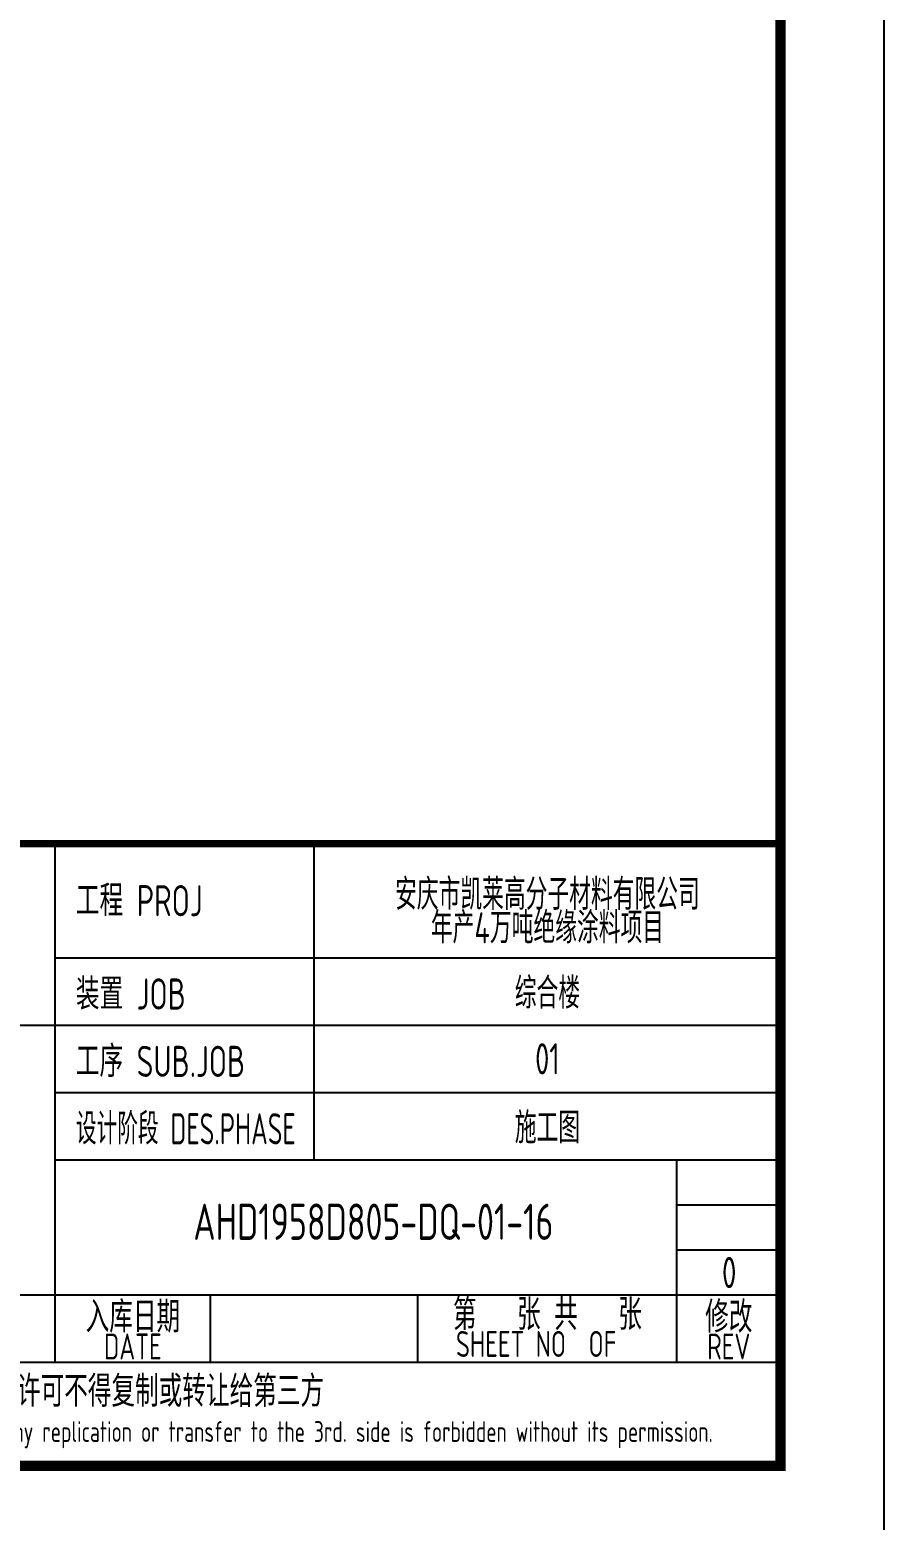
# Model space of a CAD drawing. Extents: x 6250600 to 6678662, y -692028 to -290561.
# Drawn here: x 6453647 to 6461892, y -557426 to -543052 of the extents above; entities that cross this region are included whole.
import ezdxf
from ezdxf.enums import TextEntityAlignment as Align

# ---------------------------------------------------------------- set-up
doc = ezdxf.new("R2010")
doc.units = 0
doc.header["$LTSCALE"] = 1000
doc.header["$MEASUREMENT"] = 0
doc.layers.get('0').update_dxf_attribs({"linetype": 'CONTINUOUS'})
doc.layers.add('AXIS', color=3, linetype='CONTINUOUS')
doc.layers.add('PUB_TITLE', color=4, linetype='CONTINUOUS')
doc.styles.add('AHD', font='sceie.shx', dxfattribs={"width": 0.7, "bigfont": 'sceic.shx'})
doc.styles.add('sceie', font='sceie.shx', dxfattribs={"width": 0.7, "bigfont": 'sceic.shx'})
doc.styles.add('TSSD_Rein', font='Tssdeng.shx', dxfattribs={"width": 0.7, "bigfont": 'hztxt.shx'})

msp = doc.modelspace()

# ---------------------------------------------------------------- linework, layer by layer
for p, q in [((6453892.3, -555900.9), (6453892.3, -550900.9)), ((6456392.3, -553950.9), (6456392.3, -550900.9)), ((6460892.3, -556900.9), (6460892.3, -550900.9)), ((6453892.3, -552000.9), (6460892.3, -552000.9)), ((6442892.3, -552650.9), (6460892.3, -552650.9)), ((6453892.3, -553300.9), (6460892.3, -553300.9)), ((6453892.3, -553950.9), (6460892.3, -553950.9)), ((6459892.3, -555900.9), (6459892.3, -553950.9)), ((6459892.3, -554384.3), (6460892.3, -554384.3)), ((6459892.3, -554817.6), (6460892.3, -554817.6)), ((6442892.3, -555250.9), (6460892.3, -555250.9)), ((6455392.3, -555900.9), (6455392.3, -555250.9)), ((6457392.3, -555900.9), (6457392.3, -555250.9)), ((6442892.3, -555900.9), (6460892.3, -555900.9)), ((6442892.3, -556900.9), (6460892.3, -556900.9))]:
    msp.add_line(p, q)
msp.add_lwpolyline([(6460892.3, -550900.9, 70, 70, 0), (6442892.3, -550900.9, 70, 70, 0), (6442892.3, -556900.9, 0, 0, 0)], format="xyseb")
at = {"layer": 'PUB_TITLE', "color": 4}
msp.add_lwpolyline([(6402492.3, -557900.9), (6461892.3, -557900.9), (6461892.3, -515900.9), (6402492.3, -515900.9)], close=True, dxfattribs=at)
at = {"layer": 'PUB_TITLE', "color": 4, "const_width": 100}
msp.add_lwpolyline([(6404992.3, -556900.9), (6460892.3, -556900.9), (6460892.3, -516900.9), (6404992.3, -516900.9)], close=True, dxfattribs=at)

# ---------------------------------------------------------------- texts
at = {"style": 'AHD'}
for s, width, p in [('工程 PROJ', 0.8, (6454092.3, -551600.9)), ('工程 PROJ', 0.8, (6454092.3, -551600.9)), ('装置 JOB', 0.8, (6454092.3, -552500.9)), ('装置 JOB', 0.8, (6454092.3, -552500.9)), ('工序 SUB.JOB', 0.8, (6454092.3, -553150.9)), ('工序 SUB.JOB', 0.8, (6454092.3, -553150.9)), ('设计阶段 DES.PHASE', 0.7, (6454092.3, -553800.9)), ('设计阶段 DES.PHASE', 0.7, (6454092.3, -553800.9))]:
    msp.add_text(s, height=300, dxfattribs=dict(at, width=width)).set_placement(p)
at = {"style": 'AHD', "width": 0.8}
for s, height, p in [('第   张 共   张', 300, (6458642.3, -555425.9)), ('入库日期', 300, (6454642.3, -555450.9)), ('入库日期', 300, (6454642.3, -555450.9)), ('修改', 300, (6460392.3, -555450.9)), ('修改', 300, (6460392.3, -555450.9)), ('DATE', 250, (6454642.3, -555750.9)), ('DATE', 250, (6454642.3, -555750.9)), ('SHEET NO  OF  ', 250, (6458642.3, -555725.9)), ('SHEET NO  OF  ', 250, (6458642.3, -555725.9)), ('REV', 250, (6460392.3, -555750.9)), ('REV', 250, (6460392.3, -555750.9)), ('本文件专有权属安徽华东化工医药工程有限责任公司所有,未经许可不得复制或转让给第三方', 300, (6451892.3, -556200.9)), ('本文件专有权属安徽华东化工医药工程有限责任公司所有,未经许可不得复制或转让给第三方', 300, (6451892.3, -556200.9)), ('The proprietary right of this document belongs to Anhui Huadong Chemical And Medical Engineering  Co.,Ltd.  and any replication or transfer to the 3rd. side is forbidden without its permission. ', 200, (6451892.3, -556600.9)), ('The proprietary right of this document belongs to Anhui Huadong Chemical And Medical Engineering  Co.,Ltd.  and any replication or transfer to the 3rd. side is forbidden without its permission. ', 200, (6451892.3, -556600.9))]:
    msp.add_text(s, height=height, dxfattribs=at).set_placement(p, align=Align.MIDDLE)
at = {"width": 0.8}
for tag, text, height, style, p in [('AHD1958D805-DQ-01-16', '200320-02-040', 350, 'sceie', (6456963, -554547.2)), ('0', '0', 300, 'AHD', (6460396.3, -555037)), ('0', '0', 300, 'AHD', (6460396.3, -555037))]:
    msp.add_attdef(tag, text=text, height=height, dxfattribs=dict(at, style=style)).set_placement(p, align=Align.MIDDLE)
at = {"layer": 'AXIS', "style": 'TSSD_Rein', "width": 0.7}
for s, p in [('安庆市凯莱高分子材料有限公司', (6458642.3, -551373.4)), ('年产4万吨绝缘涂料项目', (6458642.3, -551696.4)), ('综合楼', (6458642.3, -552325.9)), ('01', (6458642.3, -552975.9)), ('施工图', (6458642.3, -553625.9))]:
    msp.add_text(s, height=300, dxfattribs=at).set_placement(p, align=Align.MIDDLE)

doc.saveas('drawing.dxf')
